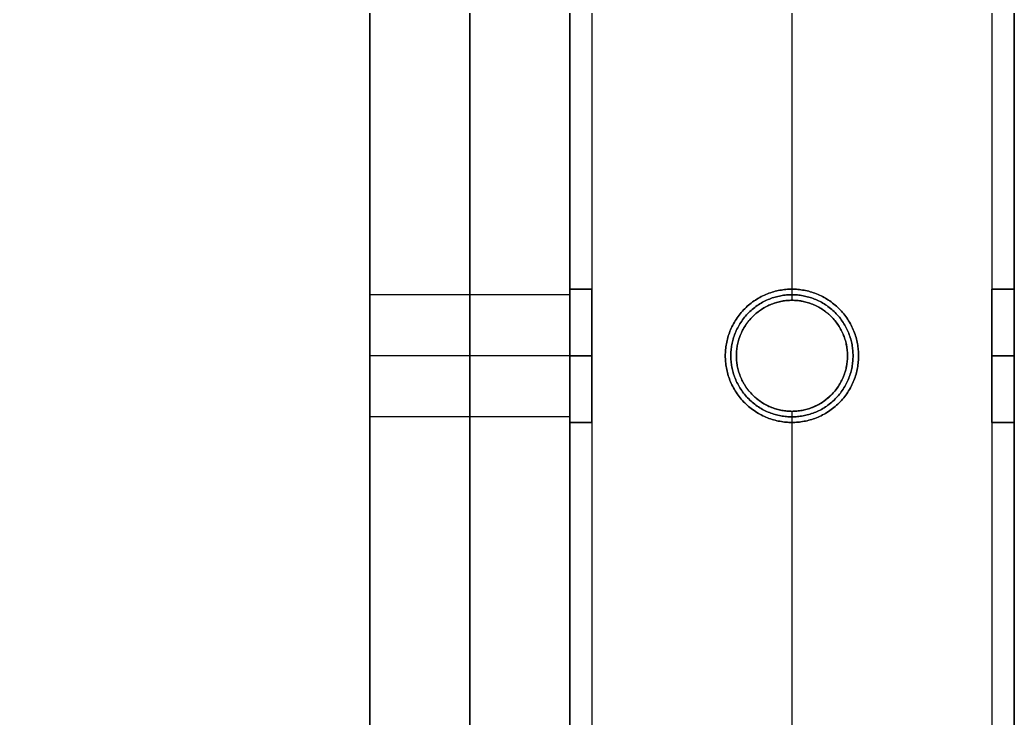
# Model space of a CAD drawing. Header units: millimetres. Extents: x -6529 to 809, y -8611 to 207.
# Drawn here: x 719.5 to 809, y -1045.8 to -982.9 of the extents above; entities that cross this region are included whole.
import ezdxf

# ---------------------------------------------------------------- set-up
doc = ezdxf.new("R2010")
doc.units = ezdxf.units.MM
doc.header["$MEASUREMENT"] = 0
doc.layers.add('platen', color=7, linetype='Continuous', true_color=0x007f00)
doc.layers.add('staal', color=5, linetype='Continuous', true_color=0x0000ff)

# ---------------------------------------------------------------- blocks, each defined once
blk = doc.blocks.new('plaat base')
at = {"layer": 'platen'}
for p, q in [((1296, -1157), (1296, -1157, 18)), ((1290.5, -1162.5), (1290.5, -1162.5, 18)), ((1301.5, -1162.5), (1301.5, -1162.5, 18)), ((1296, -1168), (1296, -1168, 18))]:
    blk.add_line(p, q, dxfattribs=at)
for points in [[(1316, -1200), (1316, -1050), (1316, -900)], [(1316, -1200, 18), (1316, -1050, 18), (1316, -900, 18)], [(1316, -1200, 9), (1316, -1050, 9), (1316, -900, 9)]]:
    blk.add_open_spline(points, degree=2, dxfattribs=at)
for points in [[(1290.5, -1162.5), (1290.5, -1157), (1296, -1157), (1301.5, -1157), (1301.5, -1162.5), (1301.5, -1168), (1296, -1168), (1290.5, -1168), (1290.5, -1162.5)], [(1290.5, -1162.5, 18), (1290.5, -1157, 18), (1296, -1157, 18), (1301.5, -1157, 18), (1301.5, -1162.5, 18), (1301.5, -1168, 18), (1296, -1168, 18), (1290.5, -1168, 18), (1290.5, -1162.5, 18)]]:
    blk.add_rational_spline(points, [1, 0.707106781187, 1, 0.707106781187, 1, 0.707106781187, 1, 0.707106781187, 1], degree=2, knots=[-31.415927, -31.415927, -31.415927, -23.561945, -23.561945, -15.707963, -15.707963, -7.853982, -7.853982, 0, 0, 0], dxfattribs=at)
blk = doc.blocks.new('top plaat')
at = {"layer": 'platen'}
for p, q in [((1296, -1175), (1296, -1175, 18)), ((1290.5, -1180.5), (1290.5, -1180.5, 18)), ((1301.5, -1180.5), (1301.5, -1180.5, 18)), ((1296, -1186), (1296, -1186, 18))]:
    blk.add_line(p, q, dxfattribs=at)
for points in [[(1316, -1236), (1316, -927), (1316, -618), (1316, -309), (1316, 0)], [(1316, -1236, 18), (1316, -927, 18), (1316, -618, 18), (1316, -309, 18), (1316, 0, 18)], [(1316, -1236, 9), (1316, -927, 9), (1316, -618, 9), (1316, -309, 9), (1316, 0, 9)]]:
    blk.add_open_spline(points, degree=2, knots=[7292.2246, 7292.2246, 7292.2246, 7911.517745, 7911.517745, 8530.810891, 8530.810891, 8530.810891], dxfattribs=at)
for points, knots in [([(1290.5, -1180.5), (1290.5, -1175), (1296, -1175), (1301.5, -1175), (1301.5, -1180.5), (1301.5, -1186), (1296, -1186), (1290.5, -1186), (1290.5, -1180.5)], [-31.415927, -31.415927, -31.415927, -23.561945, -23.561945, -15.707963, -15.707963, -7.853982, -7.853982, 0, 0, 0]), ([(1290.5, -1180.5, 18), (1290.5, -1175, 18), (1296, -1175, 18), (1301.5, -1175, 18), (1301.5, -1180.5, 18), (1301.5, -1186, 18), (1296, -1186, 18), (1290.5, -1186, 18), (1290.5, -1180.5, 18)], [-31.415927, -31.415927, -31.415927, -23.561945, -23.561945, -15.707963, -15.707963, -7.853982, -7.853982, 0, 0, 0]), ([(1290.5, -1180.5, 9), (1290.5, -1186, 9), (1296, -1186, 9), (1301.5, -1186, 9), (1301.5, -1180.5, 9), (1301.5, -1175, 9), (1296, -1175, 9), (1290.5, -1175, 9), (1290.5, -1180.5, 9)], [0, 0, 0, 7.853982, 7.853982, 15.707963, 15.707963, 23.561945, 23.561945, 31.415927, 31.415927, 31.415927])]:
    blk.add_rational_spline(points, [1, 0.707106781187, 1, 0.707106781187, 1, 0.707106781187, 1, 0.707106781187, 1], degree=2, knots=knots, dxfattribs=at)
blk = doc.blocks.new('plaat laag')
at = {"layer": 'platen'}
for p, q in [((-0.298, -90, 638), (17.702, -90.059, 638)), ((-0.316, -95.499, 643.5), (17.684, -95.559, 643.5)), ((-0.316, -95.499, 632.5), (17.684, -95.559, 632.5)), ((-0.334, -100.999, 638), (17.666, -101.059, 638))]:
    blk.add_line(p, q, dxfattribs=at)
for points in [[(-1.184, -357.998), (-0.592, -178.999), (0, 0)], [(7.816, -358.028), (8.408, -179.029), (9, -0.03)], [(16.816, -358.058), (17.408, -179.059), (18, -0.06)], [(-0.192, -58, 300), (-2.175, -657.996, 300), (-4.159, -1257.993, 300)], [(-0.192, -58, 658), (-0.688, -207.999, 658), (-1.184, -357.998, 658)], [(8.808, -58.029, 658), (8.312, -208.029, 658), (7.816, -358.028, 658)], [(17.808, -58.059, 300), (15.825, -658.056, 300), (13.841, -1258.053, 300)], [(17.808, -58.059, 658), (17.312, -208.058, 658), (16.816, -358.058, 658)]]:
    blk.add_open_spline(points, degree=2, dxfattribs=at)
for points in [[(-0.316, -95.499, 643.5), (-0.298, -90, 643.5), (-0.298, -90, 638), (-0.298, -90, 632.5), (-0.316, -95.499, 632.5), (-0.334, -100.999, 632.5), (-0.334, -100.999, 638), (-0.334, -100.999, 643.5), (-0.316, -95.499, 643.5)], [(17.684, -95.559, 643.5), (17.702, -90.059, 643.5), (17.702, -90.059, 638), (17.702, -90.059, 632.5), (17.684, -95.559, 632.5), (17.666, -101.059, 632.5), (17.666, -101.059, 638), (17.666, -101.059, 643.5), (17.684, -95.559, 643.5)]]:
    blk.add_rational_spline(points, [1, 0.707106781187, 1, 0.707106781187, 1, 0.707106781187, 1, 0.707106781187, 1], degree=2, knots=[-31.415927, -31.415927, -31.415927, -23.561945, -23.561945, -15.707963, -15.707963, -7.853982, -7.853982, 0, 0, 0], dxfattribs=at)

msp = doc.modelspace()

# ---------------------------------------------------------------- linework, layer by layer
at = {"layer": 'staal'}
for p, q in [((769.026, -1007.133, 20), (771.026, -1007.133, 20)), ((771.026, -1007.133, 696), (769.026, -1007.133, 696)), ((789.026, -1007.133, 714), (789.026, -1007.133, 716)), ((789.026, -1007.133, 676), (789.026, -1007.133, 678)), ((807.026, -1007.133, 20), (809.026, -1007.133, 20)), ((809.026, -1007.133, 696), (807.026, -1007.133, 696)), ((789.026, -1008.133, 38), (789.026, -1008.133, 40)), ((789.026, -1008.133), (789.026, -1008.133, 2)), ((769.026, -1013.133, 14), (771.026, -1013.133, 14)), ((769.026, -1013.133, 26), (771.026, -1013.133, 26)), ((771.026, -1013.133, 690), (769.026, -1013.133, 690)), ((771.026, -1013.133, 702), (769.026, -1013.133, 702)), ((783.026, -1013.133, 714), (783.026, -1013.133, 716)), ((783.026, -1013.133, 676), (783.026, -1013.133, 678)), ((784.026, -1013.133), (784.026, -1013.133, 2)), ((784.026, -1013.133, 38), (784.026, -1013.133, 40)), ((794.026, -1013.133, 38), (794.026, -1013.133, 40)), ((794.026, -1013.133), (794.026, -1013.133, 2)), ((795.026, -1013.133, 714), (795.026, -1013.133, 716)), ((795.026, -1013.133, 676), (795.026, -1013.133, 678)), ((807.026, -1013.133, 14), (809.026, -1013.133, 14)), ((807.026, -1013.133, 26), (809.026, -1013.133, 26)), ((809.026, -1013.133, 690), (807.026, -1013.133, 690)), ((809.026, -1013.133, 702), (807.026, -1013.133, 702)), ((789.026, -1018.133, 38), (789.026, -1018.133, 40)), ((789.026, -1018.133), (789.026, -1018.133, 2)), ((769.026, -1019.133, 20), (771.026, -1019.133, 20)), ((771.026, -1019.133, 696), (769.026, -1019.133, 696)), ((789.026, -1019.133, 714), (789.026, -1019.133, 716)), ((789.026, -1019.133, 676), (789.026, -1019.133, 678)), ((807.026, -1019.133, 20), (809.026, -1019.133, 20)), ((809.026, -1019.133, 696), (807.026, -1019.133, 696))]:
    msp.add_line(p, q, dxfattribs=at)
for points in [[(-506.974, 207.367), (809.026, 207.367), (809.026, -1108.633), (-506.974, -1108.633)], [(-466.974, 167.367), (769.026, 167.367), (769.026, -1068.633), (-466.974, -1068.633)]]:
    msp.add_lwpolyline(points, close=True, dxfattribs=at)
for centre in [(789.026, -1013.133), (789.026, -1013.133, 39), (789.026, -1013.133, 1)]:
    msp.add_circle(centre, 5, dxfattribs=at)
for points in [[(809.026, 207.367), (809.026, -450.633), (809.026, -1108.633)], [(809.026, 207.367, 40), (809.026, -450.633, 40), (809.026, -1108.633, 40)], [(809.026, 207.367, 676), (809.026, -450.633, 676), (809.026, -1108.633, 676)], [(809.026, 207.367, 716), (809.026, -450.633, 716), (809.026, -1108.633, 716)], [(807.026, 205.367, 38), (807.026, -450.633, 38), (807.026, -1106.633, 38)], [(807.026, 205.367, 2), (807.026, -450.633, 2), (807.026, -1106.633, 2)], [(807.026, 205.367, 714), (807.026, -450.633, 714), (807.026, -1106.633, 714)], [(807.026, 205.367, 678), (807.026, -450.633, 678), (807.026, -1106.633, 678)], [(771.026, 169.367, 38), (771.026, -450.633, 38), (771.026, -1070.633, 38)], [(771.026, 169.367, 2), (771.026, -450.633, 2), (771.026, -1070.633, 2)], [(771.026, 169.367, 714), (771.026, -450.633, 714), (771.026, -1070.633, 714)], [(771.026, 169.367, 678), (771.026, -450.633, 678), (771.026, -1070.633, 678)], [(769.026, 167.367), (769.026, -450.633), (769.026, -1068.633)], [(769.026, 167.367, 40), (769.026, -450.633, 40), (769.026, -1068.633, 40)], [(769.026, 167.367, 676), (769.026, -450.633, 676), (769.026, -1068.633, 676)], [(769.026, 167.367, 716), (769.026, -450.633, 716), (769.026, -1068.633, 716)], [(789.026, -943.133, 40), (789.026, -975.633, 40), (789.026, -1008.133, 40)], [(789.026, -943.133, 38), (789.026, -975.633, 38), (789.026, -1008.133, 38)], [(789.026, -943.133, 2), (789.026, -975.633, 2), (789.026, -1008.133, 2)], [(789.026, -943.133), (789.026, -975.633), (789.026, -1008.133)], [(769.026, -944.133, 20), (769.026, -975.633, 20), (769.026, -1007.133, 20)], [(769.026, -944.133, 696), (769.026, -975.633, 696), (769.026, -1007.133, 696)], [(771.026, -944.133, 20), (771.026, -975.633, 20), (771.026, -1007.133, 20)], [(771.026, -944.133, 696), (771.026, -975.633, 696), (771.026, -1007.133, 696)], [(789.026, -944.133, 716), (789.026, -975.633, 716), (789.026, -1007.133, 716)], [(789.026, -944.133, 714), (789.026, -975.633, 714), (789.026, -1007.133, 714)], [(789.026, -944.133, 678), (789.026, -975.633, 678), (789.026, -1007.133, 678)], [(789.026, -944.133, 676), (789.026, -975.633, 676), (789.026, -1007.133, 676)], [(807.026, -944.133, 20), (807.026, -975.633, 20), (807.026, -1007.133, 20)], [(807.026, -944.133, 696), (807.026, -975.633, 696), (807.026, -1007.133, 696)], [(809.026, -944.133, 20), (809.026, -975.633, 20), (809.026, -1007.133, 20)], [(809.026, -944.133, 696), (809.026, -975.633, 696), (809.026, -1007.133, 696)], [(789.026, -1018.133, 40), (789.026, -1053.383, 40), (789.026, -1088.633, 40)], [(789.026, -1018.133, 38), (789.026, -1053.383, 38), (789.026, -1088.633, 38)], [(789.026, -1018.133, 2), (789.026, -1053.383, 2), (789.026, -1088.633, 2)], [(789.026, -1018.133), (789.026, -1053.383), (789.026, -1088.633)], [(769.026, -1019.133, 20), (769.026, -1043.883, 20), (769.026, -1068.633, 20)], [(769.026, -1019.133, 696), (769.026, -1043.883, 696), (769.026, -1068.633, 696)], [(771.026, -1019.133, 20), (771.026, -1044.883, 20), (771.026, -1070.633, 20)], [(771.026, -1019.133, 696), (771.026, -1044.883, 696), (771.026, -1070.633, 696)], [(789.026, -1019.133, 716), (789.026, -1053.883, 716), (789.026, -1088.633, 716)], [(789.026, -1019.133, 714), (789.026, -1053.883, 714), (789.026, -1088.633, 714)], [(789.026, -1019.133, 678), (789.026, -1053.883, 678), (789.026, -1088.633, 678)], [(789.026, -1019.133, 676), (789.026, -1053.883, 676), (789.026, -1088.633, 676)], [(807.026, -1019.133, 20), (807.026, -1062.883, 20), (807.026, -1106.633, 20)], [(807.026, -1019.133, 696), (807.026, -1062.883, 696), (807.026, -1106.633, 696)], [(809.026, -1019.133, 20), (809.026, -1063.883, 20), (809.026, -1108.633, 20)], [(809.026, -1019.133, 696), (809.026, -1063.883, 696), (809.026, -1108.633, 696)]]:
    msp.add_open_spline(points, degree=2, dxfattribs=at)
for points, knots in [([(769.026, -1013.133, 14), (769.026, -1019.133, 14), (769.026, -1019.133, 20), (769.026, -1019.133, 26), (769.026, -1013.133, 26), (769.026, -1007.133, 26), (769.026, -1007.133, 20), (769.026, -1007.133, 14), (769.026, -1013.133, 14)], [-31.415927, -31.415927, -31.415927, -23.561945, -23.561945, -15.707963, -15.707963, -7.853982, -7.853982, 0, 0, 0]), ([(769.026, -1013.133, 690), (769.026, -1019.133, 690), (769.026, -1019.133, 696), (769.026, -1019.133, 702), (769.026, -1013.133, 702), (769.026, -1007.133, 702), (769.026, -1007.133, 696), (769.026, -1007.133, 690), (769.026, -1013.133, 690)], [-31.415927, -31.415927, -31.415927, -23.561945, -23.561945, -15.707963, -15.707963, -7.853982, -7.853982, 0, 0, 0]), ([(771.026, -1013.133, 14), (771.026, -1007.133, 14), (771.026, -1007.133, 20), (771.026, -1007.133, 26), (771.026, -1013.133, 26), (771.026, -1019.133, 26), (771.026, -1019.133, 20), (771.026, -1019.133, 14), (771.026, -1013.133, 14)], [0, 0, 0, 7.853982, 7.853982, 15.707963, 15.707963, 23.561945, 23.561945, 31.415927, 31.415927, 31.415927]), ([(771.026, -1013.133, 690), (771.026, -1007.133, 690), (771.026, -1007.133, 696), (771.026, -1007.133, 702), (771.026, -1013.133, 702), (771.026, -1019.133, 702), (771.026, -1019.133, 696), (771.026, -1019.133, 690), (771.026, -1013.133, 690)], [0, 0, 0, 7.853982, 7.853982, 15.707963, 15.707963, 23.561945, 23.561945, 31.415927, 31.415927, 31.415927]), ([(783.026, -1013.133, 716), (783.026, -1019.133, 716), (789.026, -1019.133, 716), (795.026, -1019.133, 716), (795.026, -1013.133, 716), (795.026, -1007.133, 716), (789.026, -1007.133, 716), (783.026, -1007.133, 716), (783.026, -1013.133, 716)], [-31.415927, -31.415927, -31.415927, -23.561945, -23.561945, -15.707963, -15.707963, -7.853982, -7.853982, 0, 0, 0]), ([(783.026, -1013.133, 714), (783.026, -1007.133, 714), (789.026, -1007.133, 714), (795.026, -1007.133, 714), (795.026, -1013.133, 714), (795.026, -1019.133, 714), (789.026, -1019.133, 714), (783.026, -1019.133, 714), (783.026, -1013.133, 714)], [0, 0, 0, 7.853982, 7.853982, 15.707963, 15.707963, 23.561945, 23.561945, 31.415927, 31.415927, 31.415927]), ([(783.026, -1013.133, 678), (783.026, -1019.133, 678), (789.026, -1019.133, 678), (795.026, -1019.133, 678), (795.026, -1013.133, 678), (795.026, -1007.133, 678), (789.026, -1007.133, 678), (783.026, -1007.133, 678), (783.026, -1013.133, 678)], [-31.415927, -31.415927, -31.415927, -23.561945, -23.561945, -15.707963, -15.707963, -7.853982, -7.853982, 0, 0, 0]), ([(783.026, -1013.133, 676), (783.026, -1007.133, 676), (789.026, -1007.133, 676), (795.026, -1007.133, 676), (795.026, -1013.133, 676), (795.026, -1019.133, 676), (789.026, -1019.133, 676), (783.026, -1019.133, 676), (783.026, -1013.133, 676)], [0, 0, 0, 7.853982, 7.853982, 15.707963, 15.707963, 23.561945, 23.561945, 31.415927, 31.415927, 31.415927]), ([(807.026, -1013.133, 14), (807.026, -1019.133, 14), (807.026, -1019.133, 20), (807.026, -1019.133, 26), (807.026, -1013.133, 26), (807.026, -1007.133, 26), (807.026, -1007.133, 20), (807.026, -1007.133, 14), (807.026, -1013.133, 14)], [-31.415927, -31.415927, -31.415927, -23.561945, -23.561945, -15.707963, -15.707963, -7.853982, -7.853982, 0, 0, 0]), ([(807.026, -1013.133, 690), (807.026, -1019.133, 690), (807.026, -1019.133, 696), (807.026, -1019.133, 702), (807.026, -1013.133, 702), (807.026, -1007.133, 702), (807.026, -1007.133, 696), (807.026, -1007.133, 690), (807.026, -1013.133, 690)], [-31.415927, -31.415927, -31.415927, -23.561945, -23.561945, -15.707963, -15.707963, -7.853982, -7.853982, 0, 0, 0]), ([(809.026, -1013.133, 14), (809.026, -1007.133, 14), (809.026, -1007.133, 20), (809.026, -1007.133, 26), (809.026, -1013.133, 26), (809.026, -1019.133, 26), (809.026, -1019.133, 20), (809.026, -1019.133, 14), (809.026, -1013.133, 14)], [0, 0, 0, 7.853982, 7.853982, 15.707963, 15.707963, 23.561945, 23.561945, 31.415927, 31.415927, 31.415927]), ([(809.026, -1013.133, 690), (809.026, -1007.133, 690), (809.026, -1007.133, 696), (809.026, -1007.133, 702), (809.026, -1013.133, 702), (809.026, -1019.133, 702), (809.026, -1019.133, 696), (809.026, -1019.133, 690), (809.026, -1013.133, 690)], [0, 0, 0, 7.853982, 7.853982, 15.707963, 15.707963, 23.561945, 23.561945, 31.415927, 31.415927, 31.415927]), ([(784.026, -1013.133, 40), (784.026, -1018.133, 40), (789.026, -1018.133, 40), (794.026, -1018.133, 40), (794.026, -1013.133, 40), (794.026, -1008.133, 40), (789.026, -1008.133, 40), (784.026, -1008.133, 40), (784.026, -1013.133, 40)], [-31.415927, -31.415927, -31.415927, -23.561945, -23.561945, -15.707963, -15.707963, -7.853982, -7.853982, 0, 0, 0]), ([(784.026, -1013.133, 38), (784.026, -1008.133, 38), (789.026, -1008.133, 38), (794.026, -1008.133, 38), (794.026, -1013.133, 38), (794.026, -1018.133, 38), (789.026, -1018.133, 38), (784.026, -1018.133, 38), (784.026, -1013.133, 38)], [0, 0, 0, 7.853982, 7.853982, 15.707963, 15.707963, 23.561945, 23.561945, 31.415927, 31.415927, 31.415927]), ([(784.026, -1013.133, 2), (784.026, -1018.133, 2), (789.026, -1018.133, 2), (794.026, -1018.133, 2), (794.026, -1013.133, 2), (794.026, -1008.133, 2), (789.026, -1008.133, 2), (784.026, -1008.133, 2), (784.026, -1013.133, 2)], [-31.415927, -31.415927, -31.415927, -23.561945, -23.561945, -15.707963, -15.707963, -7.853982, -7.853982, 0, 0, 0])]:
    msp.add_rational_spline(points, [1, 0.707106781187, 1, 0.707106781187, 1, 0.707106781187, 1, 0.707106781187, 1], degree=2, knots=knots, dxfattribs=at)

# ---------------------------------------------------------------- block references
at = {"layer": 'platen'}
for name, p in [('plaat base', (-506.974, 149.367, 40)), ('top plaat', (-506.974, 167.367, 716))]:
    msp.add_blockref(name, p, dxfattribs=at)
at = {"layer": 'platen', "rotation": 180.1894193054993}
msp.add_blockref('plaat laag', (769.026, -1108.633, 58), dxfattribs=at)

doc.saveas('drawing.dxf')
